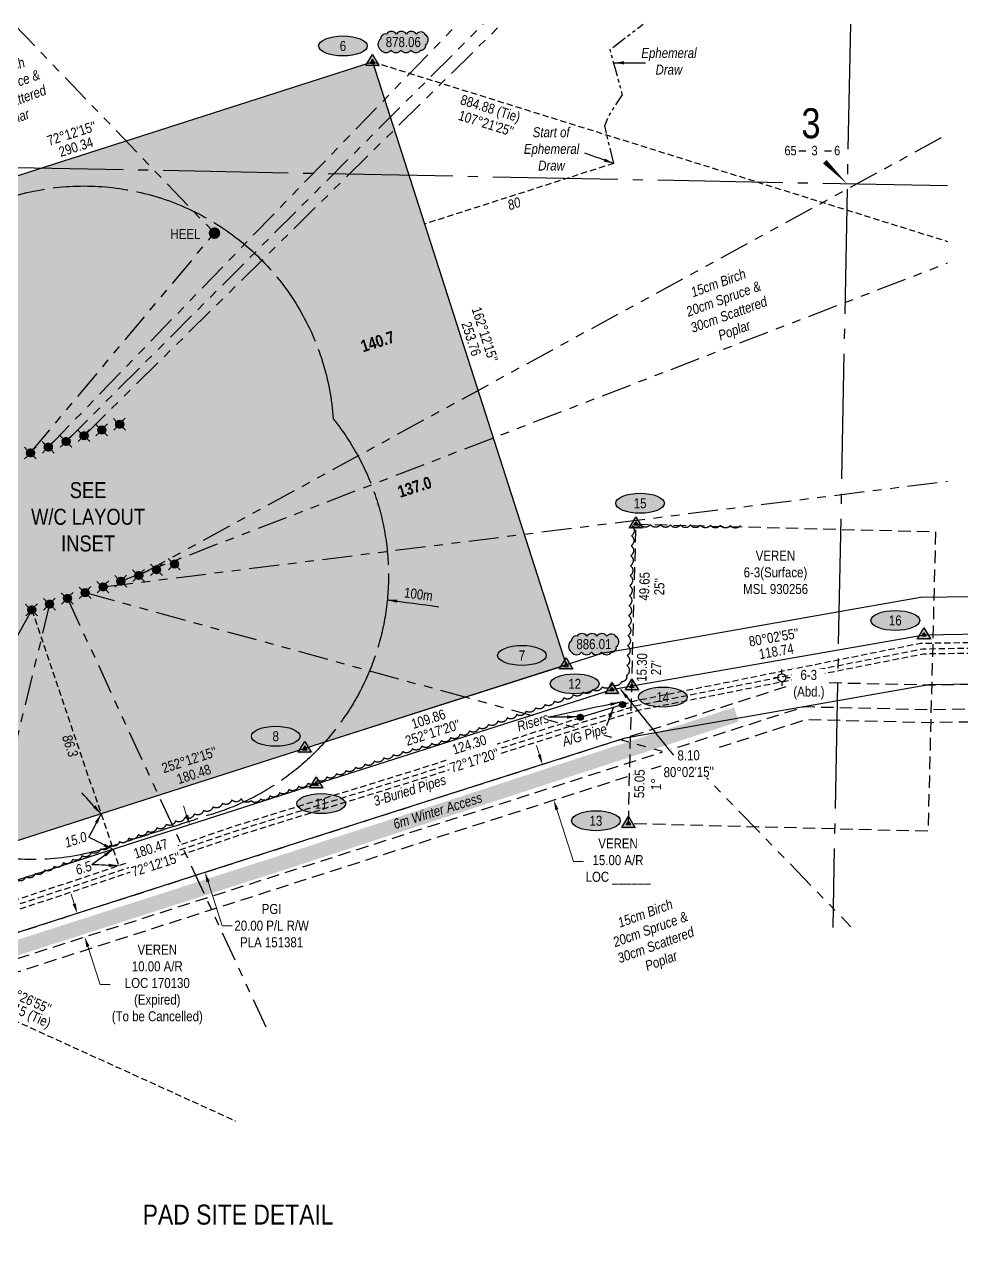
# Model space of a CAD drawing. Extents: x 408473 to 428843, y 6046006 to 6059852.
# Drawn here: x 419131 to 420069, y 6050542 to 6051756 of the extents above; entities that cross this region are included whole.
import ezdxf
from ezdxf.enums import TextEntityAlignment as Align

# ---------------------------------------------------------------- set-up
doc = ezdxf.new("R2010")
doc.units = 0
doc.header["$LTSCALE"] = 5
doc.header["$PDSIZE"] = 0.5
for name, pattern in [('0', [1, 1, 0]), ('foc-ACCESSROAD', [3.75, 2.5, -1.25]), ('foc-BUFFER', [16.75, 15, -1.75]), ('foc-DRILLPATH', [14.75, 6, -1.75, 1.75, -1.75, 1.75, -1.75]), ('foc-QUARTERLINE', [33, 25, -3, 2, -3]), ('foc-TIELINE', [1.875, 1.25, -0.625]), ('foc-TOPO-ephemeral', [6.25, 3.125, -0.625, 0.625, -0.625, 0.625, -0.625]), ('UG_PIPE', [1.875, 1.25, -0.625])]:
    doc.linetypes.add(name, pattern=pattern)
doc.layers.get('Defpoints').update_dxf_attribs({"color": 9})
for name, color, linetype in [('10', 1, 'Continuous'), ('9', 3, 'Continuous'), ('AS-PIPE-AG', 44, 'Continuous'), ('AS-PIPE-UG', 44, 'UG_PIPE'), ('AS-PIPE-UG-T', 44, 'Continuous'), ('AS-ROADS', 254, 'Continuous'), ('AS-SYMBOL', 7, 'Continuous'), ('AUX-BUFFER', 7, 'foc-BUFFER'), ('C-AR', 13, 'foc-ACCESSROAD'), ('C-WS', 13, 'foc-ACCESSROAD'), ('DETAIL-T', 7, 'Continuous'), ('F-RW', 190, 'Continuous'), ('F-WS-S', 190, 'Continuous'), ('L-BD', 7, 'Continuous'), ('L-BD1', 253, 'Continuous'), ('L-MON', 1, 'Continuous'), ('L-SECLBL', 7, 'Continuous'), ('L-SECQ', 8, 'foc-QUARTERLINE'), ('L-TIE', 7, 'foc-TIELINE'), ('P-ELEVATION', 7, 'Continuous'), ('P-PDRILLPATH', 12, 'foc-DRILLPATH'), ('P-PROPOSED', 10, 'Continuous'), ('P-PROPOSED-H', 21, 'Continuous'), ('T-BUSH', 110, '0'), ('T-BUSH-T', 110, 'Continuous'), ('T-DRAW', 143, 'foc-TOPO-ephemeral'), ('T-TIE', 201, 'foc-TIELINE'), ('T-WATER-T', 170, 'Continuous')]:
    doc.layers.add(name, color=color, linetype=linetype)
for name, color, linetype, lineweight in [('C-AR-T', 13, 'Continuous', 9), ('C-WS-T', 13, 'Continuous', 9), ('F-RW-T', 190, 'Continuous', 9), ('T-TEXT', 48, 'Continuous', 18), ('T-TIE-T', 201, 'Continuous', 18)]:
    doc.layers.add(name, color=color, linetype=linetype, lineweight=lineweight)
doc.styles.add('80', font='ARIALN.TTF', dxfattribs={"height": 10})
doc.styles.add('80CG', font='ARIALN.TTF', dxfattribs={"height": 10})
doc.styles.add('80L', font='ARIALN.TTF', dxfattribs={"height": 10})
doc.styles.add('BOLD', font='ARIALNB.TTF')
doc.styles.add('SIMPLEX', font='ARIALN.TTF')
doc.dimstyles.new('CG2011', dxfattribs={"dimscale": 5, "dimtxt": 9, "dimasz": 2, "dimexe": 0.2, "dimexo": 0.0625, "dimgap": 0.5, "dimtad": 0, "dimtih": 1, "dimtoh": 1, "dimzin": 0, "dimdsep": 46, "dimtxsty": '80CG', "dimcen": 0.1, "dimse1": 1, "dimse2": 1, "dimclrd": 256, "dimclrt": 256, "dimaunit": 1, "dimadec": 4, "dimazin": 0, "dimtfac": 0.06, "dimtofl": 0, "dimtmove": 0, "dimatfit": 1, "dimfxl": 0.2, "dimtolj": 1, "dimtzin": 0, "dimlwd": -1, "dimarcsym": 0})
doc.dimstyles.new('Compass 5 000', dxfattribs={"dimscale": 5, "dimtxt": 9, "dimasz": 2, "dimexe": 0.2, "dimexo": 0.0625, "dimgap": 0.5, "dimtad": 0, "dimtih": 1, "dimtoh": 1, "dimzin": 0, "dimdsep": 46, "dimtxsty": '80CG', "dimcen": 0.1, "dimse1": 1, "dimse2": 1, "dimclrd": 256, "dimclrt": 256, "dimaunit": 1, "dimadec": 4, "dimazin": 0, "dimtfac": 0.06, "dimtofl": 0, "dimtmove": 0, "dimatfit": 1, "dimfxl": 0.2, "dimtolj": 1, "dimtzin": 0, "dimlwd": -1, "dimarcsym": 0})

# ---------------------------------------------------------------- blocks, each defined once
blk = doc.blocks.new('L-SECLBL')
at = {"layer": '9', "color": 7}
for p, q in [((-5.1, -27.8), (-12.3, -27.8)), ((20.7, -27.8), (13.5, -27.8))]:
    blk.add_line(p, q, dxfattribs=at)
at = {"layer": '10', "color": 2, "style": 'SIMPLEX'}
blk.add_attdef('SEC', text='', height=30, dxfattribs=at).set_placement((0, 0), align=Align.MIDDLE)
at = {"layer": '10', "color": 5, "style": '80L'}
blk.add_attdef('TWP', text='', height=9.5, dxfattribs=at).set_placement((-14.4, -27.4), align=Align.MIDDLE_RIGHT)
blk.add_attdef('RGE', text='', height=9.5, dxfattribs=at).set_placement((3.6, -27.4), align=Align.MIDDLE_CENTER)
blk.add_attdef('MER', text='', height=9.5, dxfattribs=at).set_placement((23.2, -27.4), align=Align.MIDDLE_LEFT)
blk = doc.blocks.new('*D67')
at = {"layer": 'C-AR-T', "transparency": 16777216}
for p, q in [((419180.7, 6050875.6), (419177.6, 6050885.1)), ((419194.4, 6050832.8), (419206.5, 6050794.9)), ((419206.5, 6050794.9), (419216.5, 6050794.9))]:
    blk.add_line(p, q, dxfattribs=at)
for points in [[(419182.2, 6050876.1), (419179.1, 6050875.1), (419183.7, 6050866.1)], [(419196, 6050833.3), (419192.8, 6050832.2), (419191.3, 6050842.3)]]:
    blk.add_solid(points, dxfattribs=at)
at = {"layer": 'Defpoints', "color": 0, "transparency": 16777216}
for p in [(419154.3, 6050856.7), (419191.3, 6050842.3), (419162, 6050832.9)]:
    blk.add_point(p, dxfattribs=at)
at = {"layer": 'C-AR-T', "transparency": 16777216, "insert": (419263.8, 6050794.9), "char_height": 10, "attachment_point": 5, "style": '80CG'}
blk.add_mtext('\\A1;VEREN\\P10.00 A/R\\PLOC 170130\\P(Expired)\\P(To be Cancelled)', dxfattribs=at)
blk = doc.blocks.new('*D66')
at = {"layer": 'Defpoints', "color": 0, "transparency": 16777216}
for p in [(419264.2, 6050944.4), (419311.5, 6050907.1), (419279.5, 6050896.8)]:
    blk.add_point(p, dxfattribs=at)
at = {"layer": 'F-RW-T', "transparency": 16777216}
for p, q in [((419293.2, 6050964.2), (419290.2, 6050973.7)), ((419314.6, 6050897.6), (419328.7, 6050853.7)), ((419328.7, 6050853.7), (419338.7, 6050853.7))]:
    blk.add_line(p, q, dxfattribs=at)
for points in [[(419294.8, 6050964.7), (419291.6, 6050963.7), (419296.3, 6050954.7)], [(419316.2, 6050898.1), (419313, 6050897.1), (419311.5, 6050907.1)]]:
    blk.add_solid(points, dxfattribs=at)
at = {"layer": 'F-RW-T', "transparency": 16777216, "insert": (419378.2, 6050853.7), "char_height": 10, "attachment_point": 5, "style": '80CG'}
blk.add_mtext('\\A1;PGI\\P20.00 P/L R/W\\PPLA 151381', dxfattribs=at)
blk = doc.blocks.new('riser')
h = blk.add_hatch(color=255)
h.dxf.hatch_style = 1
edge = h.paths.add_edge_path()
edge.add_arc((0, 0), 0.7, 0, 360)
blk.add_hatch(color=48).paths.add_polyline_path([(0.58, -0.15), (-0.58, -0.15, 0.774597)])
at = {"color": 48}
blk.add_line((-0.58, -0.15), (0.58, -0.15), dxfattribs=at)
blk.add_circle((0, 0), 0.6, dxfattribs=at)
blk = doc.blocks.new('TRIA')
blk.add_hatch(color=255).paths.add_polyline_path([(-0.04, 1.52), (-1.47, -0.87), (1.39, -0.87)])
blk = doc.blocks.new('Hybrid_EC')
at = {"color": 251}
for points in [[(-1.3, -0.74), (0, 1.42), (1.3, -0.74)], [(0.47, -0.26), (0, 0.53), (-0.47, -0.26)]]:
    blk.add_lwpolyline(points, close=True, dxfattribs=at)
at = {"layer": 'Defpoints'}
blk.add_circle((0, 0), 0.05, dxfattribs=at)
at = {"xscale": 1.2, "yscale": 1.2, "zscale": 1.2}
blk.add_blockref('TRIA', (0.05, 0.06), dxfattribs=at)
blk = doc.blocks.new('Hybrid_XC')
h = blk.add_hatch(color=251)
h.dxf.hatch_style = 1
h.paths.add_polyline_path([(-0.41, -0.24), (0, 0.45), (0.41, -0.24)])
at = {"color": 251}
for points in [[(-1.3, -0.74), (0, 1.42), (1.3, -0.74)], [(-0.41, -0.24), (0, 0.45), (0.41, -0.24)]]:
    blk.add_lwpolyline(points, close=True, dxfattribs=at)
at = {"color": 4}
blk.add_lwpolyline([(-0.41, -0.24), (0, 0.45), (0.41, -0.24)], close=True, dxfattribs=at)
at = {"layer": 'Defpoints'}
blk.add_circle((0, 0), 0.1, dxfattribs=at)
at = {"xscale": 1.2, "yscale": 1.2, "zscale": 1.2}
blk.add_blockref('TRIA', (0.05, 0.06), dxfattribs=at)
blk = doc.blocks.new('*U92')
at = {"layer": 'P-ELEVATION'}
h = blk.add_hatch(color=111, dxfattribs=at)
h.dxf.hatch_style = 1
edge = h.paths.add_edge_path()
edge.add_ellipse((0, 0), major_axis=(-24.4, 0), ratio=0.410256, start_angle=0, end_angle=360)
at = {"layer": 'P-ELEVATION', "color": 7, "flags": 128}
blk.add_lwpolyline([(0, 0, 12.5, 0, 0), (-12.4, -6.4, 0, 0, 0)], format="xyseb", dxfattribs=at)
at = {"layer": 'P-ELEVATION', "color": 7}
blk.add_ellipse((0, 0), major_axis=(-24.4, 0), ratio=0.410256, dxfattribs=at)
at = {"layer": 'P-ELEVATION', "style": '80'}
blk.add_attdef('ELEVATION', text='', height=10, dxfattribs=at).set_placement((0, 0), align=Align.MIDDLE_CENTER)
blk = doc.blocks.new('wa')
at = {"layer": 'P-ELEVATION'}
h = blk.add_hatch(color=111, dxfattribs=at)
h.dxf.hatch_style = 1
edge = h.paths.add_edge_path()
edge.add_arc((-17.4, -4.5), 6.1, 215, 325)
edge.add_arc((-7.4, -4.5), 6.1, 215, 325)
edge.add_arc((2.6, -4.5), 6.1, 215, 325)
edge.add_arc((12.7, -4.5), 6.1, 215, 325)
edge.add_arc((18.1, -3.7), 4.32, 263.4336, 373.4336)
edge.add_arc((18.8, 2.3), 6.1, 305, 415)
edge.add_arc((17.5, 4.4), 5.69, 30.6955, 140.6955)
edge.add_arc((8.1, 4.5), 6.1, 35, 145)
edge.add_arc((-1.9, 4.5), 6.1, 35, 145)
edge.add_arc((-11.9, 4.5), 6.1, 35, 145)
edge.add_arc((-18, 3.8), 4.33, 75.4261, 185.4261)
edge.add_arc((-18.4, -2.3), 6.96, 125, 235)
at = {"color": 240, "flags": 128}
blk.add_lwpolyline([(-22.4, -8, 0.520567), (-12.3, -8, 0.520567), (-2.4, -8, 0.520567), (7.6, -8, 0.520567), (17.6, -8, 0.520567), (22.4, -2.7, 0.520567), (22.4, 7.3, 0.520567), (13.1, 8, 0.520567), (3.1, 8, 0.520567), (-6.9, 8, 0.520567), (-16.9, 8, 0.520567), (-22.4, 3.4, 0.520567)], format="xyb", close=True, dxfattribs=at)
at = {"layer": 'P-ELEVATION', "color": 240, "flags": 128}
blk.add_lwpolyline([(0, 0, 12.5, 0, 0), (-12.4, -6.4, 0, 0, 0)], format="xyseb", dxfattribs=at)
at = {"layer": 'P-ELEVATION', "color": 240, "style": '80'}
blk.add_attdef('ELEVATION', text='', height=10, dxfattribs=at).set_placement((0, 0), align=Align.MIDDLE_CENTER)
blk = doc.blocks.new('*U126')
at = {"layer": 'P-ELEVATION'}
h = blk.add_hatch(color=111, dxfattribs=at)
h.dxf.hatch_style = 1
edge = h.paths.add_edge_path()
edge.add_arc((-17.4, -4.5), 6.1, 215, 325)
edge.add_arc((-7.4, -4.5), 6.1, 215, 325)
edge.add_arc((2.6, -4.5), 6.1, 215, 325)
edge.add_arc((12.7, -4.5), 6.1, 215, 325)
edge.add_arc((18.1, -3.7), 4.32, 263.4336, 373.4336)
edge.add_arc((18.8, 2.3), 6.1, 305, 415)
edge.add_arc((17.5, 4.4), 5.69, 30.6955, 140.6955)
edge.add_arc((8.1, 4.5), 6.1, 35, 145)
edge.add_arc((-1.9, 4.5), 6.1, 35, 145)
edge.add_arc((-11.9, 4.5), 6.1, 35, 145)
edge.add_arc((-18, 3.8), 4.33, 75.4261, 185.4261)
edge.add_arc((-18.4, -2.3), 6.96, 125, 235)
at = {"color": 240, "flags": 128}
blk.add_lwpolyline([(-22.4, -8, 0.520567), (-12.3, -8, 0.520567), (-2.4, -8, 0.520567), (7.6, -8, 0.520567), (17.6, -8, 0.520567), (22.4, -2.7, 0.520567), (22.4, 7.3, 0.520567), (13.1, 8, 0.520567), (3.1, 8, 0.520567), (-6.9, 8, 0.520567), (-16.9, 8, 0.520567), (-22.4, 3.4, 0.520567)], format="xyb", close=True, dxfattribs=at)
at = {"layer": 'P-ELEVATION', "color": 240, "flags": 128}
blk.add_lwpolyline([(0, 0, 12.5, 0, 0), (-19.7, -4.1, 0, 0, 0)], format="xyseb", dxfattribs=at)
at = {"layer": 'P-ELEVATION', "color": 240, "style": '80'}
blk.add_attdef('ELEVATION', text='', height=10, dxfattribs=at).set_placement((0, 0), align=Align.MIDDLE_CENTER)
blk = doc.blocks.new('GABD')
for p, q in [((-0.81, 0), (-1.62, 0)), ((0, 0.81), (0, 1.62)), ((1.62, 0), (0.81, 0)), ((0, -0.81), (0, -1.62))]:
    blk.add_line(p, q)
blk.add_circle((0, 0), 0.8)
blk = doc.blocks.new('*D90')
at = {"layer": 'C-AR-T', "transparency": 16777216}
for p, q in [((419646.1, 6051024.7), (419643.1, 6051034.2)), ((419663.6, 6050969.9), (419680.2, 6050917.9)), ((419680.2, 6050917.9), (419690.2, 6050917.9))]:
    blk.add_line(p, q, dxfattribs=at)
for points in [[(419647.7, 6051025.2), (419644.5, 6051024.2), (419649.2, 6051015.1)], [(419665.2, 6050970.4), (419662, 6050969.4), (419660.6, 6050979.4)]]:
    blk.add_solid(points, dxfattribs=at)
at = {"layer": 'Defpoints', "color": 0, "transparency": 16777216}
for p in [(419649.9, 6051015.4), (419660.6, 6050979.4), (419661.3, 6050979.7)]:
    blk.add_point(p, dxfattribs=at)
at = {"layer": 'C-AR-T', "transparency": 16777216, "insert": (419724.8, 6050917.9), "char_height": 10, "attachment_point": 5, "style": '80CG'}
blk.add_mtext('\\A1;VEREN\\P15.00 A/R\\PLOC ______', dxfattribs=at)
blk = doc.blocks.new('WC')
at = {"layer": 'L-MON'}
h = blk.add_hatch(color=255, dxfattribs=at)
h.dxf.hatch_style = 1
edge = h.paths.add_edge_path()
edge.add_arc((0, 0), 0.9, 0, 360)
at = {"layer": 'L-MON', "color": 240, "flags": 128}
for points in [[(-0.62, 0.5), (-1.23, 1.12)], [(0.52, 0.61), (1.13, 1.21)], [(-1.18, -1.18), (-0.56, -0.57)], [(1.16, -1.18), (0.56, -0.57)]]:
    blk.add_lwpolyline(points, dxfattribs=at)
at = {"layer": 'L-MON', "color": 240}
for radius in [0.8, 0.373]:
    blk.add_circle((0, 0), radius, dxfattribs=at)
blk = doc.blocks.new('plbh')
at = {"layer": 'L-MON'}
h = blk.add_hatch(color=255, dxfattribs=at)
h.dxf.hatch_style = 1
edge = h.paths.add_edge_path()
edge.add_arc((0, 0), 1.16, 0, 360)
h = blk.add_hatch(color=256, dxfattribs=at)
h.dxf.hatch_style = 1
h.paths.add_polyline_path([(0.96, 0, 1), (-0.96, 0, 1)])
h.paths.add_polyline_path([(0.91, 0, 1), (-0.91, 0, 1)], flags=16)
h.paths.add_polyline_path([(0.45, 0, -1), (-0.45, 0, -1)], flags=0)
h = blk.add_hatch(color=256, dxfattribs=at)
h.dxf.hatch_style = 1
h.paths.add_polyline_path([(0.45, 0, 1), (-0.45, 0, 1)])
h.paths.add_polyline_path([(0.4, 0, 1), (-0.4, 0, 1)], flags=16)
at = {"layer": 'L-MON', "color": 240}
for radius in [0.96, 0.91, 0.45, 0.4]:
    blk.add_circle((0, 0), radius, dxfattribs=at)
blk = doc.blocks.new('ICP_text')
at = {"color": 14, "insert": (-10.8, -0.5), "char_height": 10, "attachment_point": 5, "style": '80L', "bg_fill": 1, "box_fill_scale": 1.15, "bg_fill_color": 255, "bg_fill_transparency": 0}
blk.add_mtext_dynamic_manual_height_columns('HEEL', width=19.07, gutter_width=47.5, heights=[0], dxfattribs=at)

msp = doc.modelspace()

# ---------------------------------------------------------------- hatches: boundary and pattern name
at = {"layer": 'P-PROPOSED-H'}
h = msp.add_hatch(color=256, dxfattribs=at)
h.dxf.hatch_style = 1
h.paths.add_polyline_path([(418788.278, 6051496.568), (419479.084, 6051718.312), (419672.891, 6051114.538), (419411.379, 6051031.02), (418981.961, 6050893.18)])

# ---------------------------------------------------------------- linework, layer by layer
at = {"layer": 'AS-PIPE-AG', "flags": 128}
msp.add_lwpolyline([(419687.151, 6051062.307), (419687.151, 6051062.307), (419729.368, 6051075.004), (419729.368, 6051075.004)], dxfattribs=at)
at = {"layer": 'AS-PIPE-UG', "flags": 128}
for points in [[(420108.197, 6051131.682), (420029.814, 6051130.503), (419743.733, 6051073.88), (419688.828, 6051056.998), (419518.635, 6051002.991, -0.00172683), (419518.602, 6051002.98), (419348.945, 6050950.43), (419180.778, 6050893.416, -0.00229955), (419180.735, 6050893.402), (418992.615, 6050831.547, -0.00387036), (418992.541, 6050831.523), (418813.28, 6050775.641), (418605.655, 6050710.01), (418515.912, 6050681.219), (418479.558, 6050668.686), (418460.568, 6050661.844), (418426.851, 6050649.196), (418397.244, 6050636.779), (418374.212, 6050625.888), (418348.506, 6050612.394), (418321.506, 6050597.244)], [(420108.272, 6051126.684), (420030.341, 6051125.512), (419744.956, 6051069.027), (419690.339, 6051052.235), (419520.147, 6050998.227, -0.00172683), (419520.081, 6050998.206), (419350.487, 6050945.676), (419182.383, 6050888.683, -0.00229955), (419182.296, 6050888.654), (418994.176, 6050826.799, -0.00387036), (418994.028, 6050826.752), (418814.777, 6050770.873), (418607.172, 6050705.248), (418517.49, 6050676.477), (418481.219, 6050663.972), (418462.293, 6050657.153), (418428.696, 6050644.55), (418399.28, 6050632.213), (418376.442, 6050621.415), (418350.891, 6050608.002), (418323.952, 6050592.886)]]:
    msp.add_lwpolyline(points, format="xyb", dxfattribs=at)
for points in [[(419729.368, 6051075.004), (419741.451, 6051078.786), (420027.301, 6051136.406), (420107.318, 6051137.607)], [(419687.316, 6051061.762), (419687.316, 6051061.762), (419517.123, 6051007.754), (419517.123, 6051007.754), (419347.403, 6050955.184), (419347.403, 6050955.184), (419179.173, 6050898.149), (419179.173, 6050898.149), (418991.053, 6050836.294), (418991.053, 6050836.294), (418811.783, 6050780.409), (418811.783, 6050780.409), (418604.138, 6050714.772), (418604.138, 6050714.772), (418514.333, 6050685.962), (418514.333, 6050685.962), (418477.896, 6050673.399), (418477.896, 6050673.399), (418458.843, 6050666.534), (418458.843, 6050666.534), (418425.006, 6050653.842), (418425.006, 6050653.842), (418395.208, 6050641.344), (418395.208, 6050641.344), (418371.981, 6050630.362), (418371.981, 6050630.362), (418346.121, 6050616.787), (418346.121, 6050616.787), (418319.061, 6050601.603)]]:
    msp.add_lwpolyline(points, dxfattribs=at)
at = {"layer": 'AS-ROADS', "const_width": 15, "flags": 128}
msp.add_lwpolyline([(419843.238, 6051065.067), (419843.238, 6051065.067), (419389.523, 6050917.022), (419389.523, 6050917.022), (419140.408, 6050837.024), (419140.408, 6050837.024), (418483.126, 6050628.132), (418483.126, 6050628.132), (418412.733, 6050603.134), (418412.733, 6050603.134), (418340.809, 6050565.73)], dxfattribs=at)
at = {"layer": 'AUX-BUFFER', "color": 251, "linetype": 'foc-BUFFER', "flags": 128}
msp.add_lwpolyline([(419439.802, 6051360.975, -0.17122655), (419495.122, 6051204.171, -0.33630821), (419312.63, 6050963.542, -0.0187566), (419294.785, 6050957.814, -0.0187566), (419276.941, 6050952.086, -0.0187566), (419259.096, 6050946.358, -0.0187566), (419241.251, 6050940.63, -0.0187566), (419223.406, 6050934.901, -0.52026391), (418888.273, 6051169.803, -0.01428153), (418888.68, 6051184.069, -0.13926257), (418851.37, 6051315.426, -0.33630821), (419033.862, 6051556.055, -0.0187566), (419051.707, 6051561.783, -0.0187566), (419069.552, 6051567.512, -0.0187566), (419087.397, 6051573.24, -0.0187566), (419105.242, 6051578.968, -0.49893864)], format="xyb", close=True, dxfattribs=at)
at = {"layer": 'C-AR', "flags": 128}
for points in [[(418335.506, 6050574.478), (418403.679, 6050615.809), (418983.636, 6050801.861), (419438.048, 6050947.724), (419730.689, 6051041.183), (419907.596, 6051097.681), (420035.669, 6051094.695), (420108.758, 6051095.796)], [(420109.134, 6051070.809), (420035.566, 6051069.702), (419911.205, 6051072.601), (419738.291, 6051017.379), (419445.668, 6050923.925), (418991.274, 6050778.068), (418414.116, 6050592.914), (418348.461, 6050553.109)], [(419808.382, 6051026.647), (419913.009, 6051060.061), (420035.514, 6051057.205), (420109.322, 6051058.316)], [(418354.938, 6050542.425), (418419.335, 6050581.466), (418995.087, 6050766.17), (419449.478, 6050912.026), (419742.092, 6051005.476), (419768.088, 6051013.779)]]:
    msp.add_lwpolyline(points, dxfattribs=at)
at = {"layer": 'C-WS', "flags": 128}
msp.add_lwpolyline([(419742.758, 6051255.572), (420042.508, 6051247.947), (420034.908, 6050948.172), (419735.133, 6050955.797)], close=True, dxfattribs=at)
at = {"layer": 'F-RW', "flags": 128}
for points in [[(420107.441, 6051183.247), (420027.401, 6051182.042), (419732.156, 6051130.241), (419709.723, 6051126.301), (419411.379, 6051031.02), (418956.905, 6050885.138), (418367.149, 6050695.942), (418290.163, 6050649.268)], [(420108.005, 6051145.768), (420030.945, 6051144.608), (419738.633, 6051093.322), (419718.708, 6051089.822), (419422.808, 6050995.322), (418968.362, 6050849.448), (418382.805, 6050661.599), (418309.596, 6050617.215)], [(420108.005, 6051145.768), (420030.945, 6051144.608), (419738.633, 6051093.322), (419718.708, 6051089.822), (419422.808, 6050995.322), (418968.362, 6050849.448), (418382.805, 6050661.599), (418309.596, 6050617.215)], [(420108.758, 6051095.796), (420035.669, 6051094.695), (419747.27, 6051044.096), (419730.689, 6051041.183), (419438.048, 6050947.724), (418983.636, 6050801.861), (418403.679, 6050615.809), (418335.506, 6050574.478)]]:
    msp.add_lwpolyline(points, dxfattribs=at)
at = {"layer": 'L-SECLBL', "flags": 128}
msp.add_lwpolyline([(419954.144, 6051595.935, 0, 4.998, 0), (419931.737, 6051618.229, 0, 0, 0)], format="xyseb", dxfattribs=at)
at = {"layer": 'L-SECQ', "flags": 128}
for points in [[(419957.25, 6051755.813), (419939.691, 6050852.047)], [(420054.559, 6051593.966), (418546.733, 6051623.532)]]:
    msp.add_lwpolyline(points, dxfattribs=at)
at = {"layer": 'L-TIE'}
msp.add_line((419008.692, 6050809.904), (419342.004, 6050658.366), dxfattribs=at)
at = {"layer": 'L-TIE', "flags": 128}
msp.add_lwpolyline([(419479.084, 6051718.312), (420054.559, 6051538.441)], dxfattribs=at)
at = {"layer": 'P-PDRILLPATH'}
for p, q in [((419120.419, 6051755.813), (419321.036, 6051546.781)), ((419154.795, 6051332.61), (419564.087, 6051755.813)), ((419172.64, 6051338.339), (419589.876, 6051755.813)), ((419190.485, 6051344.067), (419608.03, 6051755.813)), ((419245.232, 6051204.171), (420054.559, 6051645.67)), ((419136.95, 6051326.882), (419321.036, 6051546.781)), ((419227.387, 6051198.443), (420054.559, 6051516.934)), ((419209.542, 6051192.715), (420054.559, 6051298.56)), ((419173.852, 6051181.259), (419375.238, 6050746.258)), ((419191.697, 6051186.987), (419794.314, 6051021.392)), ((419138.162, 6051169.803), (418903.639, 6050746.258)), ((419156.007, 6051175.531), (419051.672, 6050746.258)), ((419794.314, 6051021.392), (419957.803, 6050852.734))]:
    msp.add_line(p, q, dxfattribs=at)
at = {"layer": 'T-BUSH', "flags": 128}
msp.add_lwpolyline([(419847.255, 6051254.218, -0.52056705), (419837.26, 6051254.316, -0.52056705), (419827.265, 6051254.414, -0.52056705), (419817.27, 6051254.512, -0.52056705), (419807.275, 6051254.61, -0.52056705), (419797.28, 6051254.707, -0.52056705), (419787.285, 6051254.805, -0.52056705), (419777.29, 6051254.903, -0.52056705), (419767.294, 6051255.001, -0.52056705), (419757.299, 6051255.099, -0.52056705), (419747.304, 6051255.197, -0.52056705), (419738.622, 6051253.921, -0.52056705), (419738.268, 6051243.932, -0.52056705), (419737.913, 6051233.942, -0.52056705), (419737.559, 6051223.953, -0.52056705), (419737.204, 6051213.964, -0.52056705), (419736.85, 6051203.975, -0.52056705), (419736.495, 6051193.985, -0.52056705), (419736.141, 6051183.996, -0.52056705), (419735.787, 6051174.007, -0.52056705), (419735.432, 6051164.017, -0.52056705), (419735.078, 6051154.028, -0.52056705), (419734.723, 6051144.039, -0.52056705), (419734.369, 6051134.049, -0.52056705), (419734.014, 6051124.06, -0.52056705), (419733.66, 6051114.071, -0.52056705), (419733.305, 6051104.081, -0.52056705), (419728.244, 6051097.842, -0.52056705), (419718.587, 6051095.263, -0.52056705), (419708.93, 6051092.684, -0.52056705), (419699.273, 6051090.105, -0.52056705), (419689.615, 6051087.526, -0.52056705), (419679.958, 6051084.947, -0.52056705), (419670.523, 6051081.648, -0.52056705), (419661.089, 6051078.344, -0.52056705), (419651.656, 6051075.039, -0.52056705), (419642.222, 6051071.735, -0.52056705), (419632.789, 6051068.431, -0.52056705), (419623.355, 6051065.126, -0.52056705), (419613.921, 6051061.822, -0.52056705), (419604.488, 6051058.518, -0.52056705), (419595.054, 6051055.213, -0.52056705), (419585.62, 6051051.909, -0.52056705), (419576.187, 6051048.605, -0.52056705), (419566.753, 6051045.3, -0.52056705), (419557.319, 6051041.996, -0.52056705), (419547.858, 6051038.781, -0.52056705), (419538.222, 6051036.123, -0.52056705), (419528.587, 6051033.464, -0.52056705), (419518.951, 6051030.805, -0.52056705), (419509.347, 6051028.043, -0.52056705), (419499.869, 6051024.869, -0.52056705), (419490.391, 6051021.695, -0.52056705), (419480.912, 6051018.521, -0.52056705), (419471.434, 6051015.347, -0.52056705), (419461.956, 6051012.173, -0.52056705), (419452.478, 6051008.999, -0.52056705), (419442.999, 6051005.825, -0.52056705), (419433.521, 6051002.651, -0.52056705), (419424.043, 6050999.478, -0.52056705), (419414.564, 6050996.304, -0.52056705), (419405.086, 6050993.13, -0.52056705), (419395.608, 6050989.956, -0.52056705), (419386.129, 6050986.782, -0.52056705), (419376.651, 6050983.608, -0.52056705), (419367.173, 6050980.434, -0.52056705), (419357.603, 6050978.813, -0.52056705), (419347.818, 6050980.854, -0.52056705), (419338.281, 6050979.627, -0.52056705), (419328.915, 6050976.135, -0.52056705), (419319.549, 6050972.642, -0.52056705), (419310.184, 6050969.15, -0.52056705), (419300.818, 6050965.657, -0.52056705), (419291.453, 6050962.165, -0.52056705), (419282.087, 6050958.672, -0.52056705), (419272.721, 6050955.18, -0.52056705), (419263.356, 6050951.687, -0.52056705), (419253.99, 6050948.195, -0.52056705), (419244.625, 6050944.702, -0.52056705), (419235.259, 6050941.21, -0.52056705), (419225.893, 6050937.717, -0.52056705), (419216.528, 6050934.225, -0.52056705), (419207.162, 6050930.732, -0.52056705), (419197.797, 6050927.24, -0.52056705), (419188.431, 6050923.747, -0.52056705), (419179.065, 6050920.255, -0.52056705), (419169.714, 6050916.724, -0.52056705), (419160.385, 6050913.135, -0.52056705), (419151.056, 6050909.546, -0.52056705), (419141.727, 6050905.957, -0.52056705), (419132.273, 6050902.734, -0.52056705), (419122.698, 6050899.864, -0.52056705), (419113.123, 6050896.995, -0.52056705), (419103.549, 6050894.126, -0.52056705), (419093.974, 6050891.256, -0.52056705), (419084.399, 6050888.387, -0.52056705), (419074.824, 6050885.517, -0.52056705), (419065.249, 6050882.648, -0.52056705), (419055.674, 6050879.779, -0.52056705), (419046.099, 6050876.909, -0.52056705), (419036.524, 6050874.04, -0.52056705), (419026.949, 6050871.17, -0.52056705), (419017.375, 6050868.301, -0.52056705), (419007.8, 6050865.432, -0.52056705), (418998.225, 6050862.562, -0.52056705), (418988.65, 6050859.693, -0.52056705), (418979.097, 6050856.753, -0.52056705), (418969.557, 6050853.767, -0.52056705), (418960.018, 6050850.781, -0.52056705), (418950.479, 6050847.795, -0.52056705), (418940.94, 6050844.809, -0.52056705), (418931.401, 6050841.823, -0.52056705), (418921.861, 6050838.838, -0.52056705), (418912.322, 6050835.852, -0.52056705), (418902.783, 6050832.866, -0.52056705), (418893.244, 6050829.88, -0.52056705), (418883.704, 6050826.894, -0.52056705), (418874.165, 6050823.908, -0.52056705), (418864.626, 6050820.923, -0.52056705), (418855.087, 6050817.937, -0.52056705), (418845.548, 6050814.951, -0.52056705), (418836.008, 6050811.965, -0.52056705), (418826.469, 6050808.979, -0.52056705), (418816.93, 6050805.993, -0.52056705), (418807.391, 6050803.008, -0.52056705), (418797.87, 6050799.964, -0.52056705), (418788.356, 6050796.897, -0.52056705), (418778.843, 6050793.83, -0.52056705), (418769.33, 6050790.763, -0.52056705), (418759.816, 6050787.695, -0.52056705), (418750.303, 6050784.628, -0.52056705), (418740.79, 6050781.561, -0.52056705), (418731.276, 6050778.494, -0.52056705), (418721.763, 6050775.427, -0.52056705), (418712.249, 6050772.359, -0.52056705), (418702.736, 6050769.292, -0.52056705), (418693.223, 6050766.225, -0.52056705), (418683.709, 6050763.158, -0.52056705), (418674.196, 6050760.091, -0.52056705), (418664.683, 6050757.023, -0.52056705), (418655.169, 6050753.956, -0.52056705), (418645.656, 6050750.889, -0.52056705), (418636.142, 6050747.822, -0.52056705), (418626.629, 6050744.755, -0.52056705), (418617.116, 6050741.687, -0.52056705), (418607.602, 6050738.62, -0.52056705), (418598.089, 6050735.553, -0.52056705), (418588.606, 6050732.394, -0.52056705), (418579.127, 6050729.22, -0.52056705), (418569.649, 6050726.047, -0.52056705), (418560.171, 6050722.873, -0.52056705), (418550.692, 6050719.7, -0.52056705), (418541.214, 6050716.526, -0.52056705), (418531.735, 6050713.353, -0.52056705), (418522.257, 6050710.179, -0.52056705), (418512.778, 6050707.005, -0.52056705), (418503.3, 6050703.833, -0.52056705), (418493.82, 6050700.662, -0.52056705), (418484.341, 6050697.491, -0.52056705), (418474.862, 6050694.32, -0.52056705), (418465.382, 6050691.15, -0.52056705), (418455.903, 6050687.979, -0.52056705), (418446.424, 6050684.808, -0.52056705), (418436.944, 6050681.637, -0.52056705), (418427.465, 6050678.466, -0.52056705), (418417.986, 6050675.296, -0.52056705), (418408.506, 6050672.125, -0.52056705), (418399.027, 6050668.954, -0.52056705), (418389.548, 6050665.783, -0.52056705), (418380.068, 6050662.613, -0.52056705), (418370.589, 6050659.442, -0.52056705), (418361.609, 6050655.154, -0.52056705), (418352.929, 6050650.197, -0.52056705), (418344.249, 6050645.241, -0.52056705), (418335.569, 6050640.285, -0.52056705), (418326.911, 6050635.291, -0.52056705), (418318.482, 6050629.919, -0.52056705), (418310.052, 6050624.548, -0.21235801), (418307.841, 6050620.109, -0.21235801)], format="xyb", dxfattribs=at)
at = {"layer": 'T-DRAW', "flags": 128}
msp.add_lwpolyline([(419720.446, 6051616.575), (419711.442, 6051654.049), (419716.227, 6051665.292), (419729.256, 6051685.185), (419716.793, 6051730.537), (419749.852, 6051755.813)], dxfattribs=at)
at = {"layer": 'T-TIE', "flags": 128}
msp.add_lwpolyline([(419720.446, 6051616.575), (419531.236, 6051555.84)], dxfattribs=at)

# ---------------------------------------------------------------- block references
at = {"xscale": 0.9995596, "yscale": 0.9995596, "zscale": 4.997797999999983}
for p, values in [((419449.535, 6051734.066), {'ELEVATION': '6'}), ((419746.879, 6051276.427), {'ELEVATION': '15'}), ((420002.223, 6051159.153), {'ELEVATION': '16'}), ((419628.668, 6051124.191), {'ELEVATION': '7'}), ((419681.451, 6051095.753), {'ELEVATION': '12'}), ((419769.621, 6051082.462), {'ELEVATION': '14'}), ((419382.32, 6051043.275), {'ELEVATION': '8'}), ((419427.747, 6050975.863), {'ELEVATION': '11'}), ((419702.685, 6050958.716), {'ELEVATION': '13'})]:
    msp.add_blockref('*U92', p, dxfattribs=at).add_auto_attribs(values)
at = {"xscale": 0.9995596, "yscale": 0.9995596, "zscale": 0.9995596}
msp.add_blockref('ICP_text', (419302.767, 6051546.46), dxfattribs=at)
at = {"layer": 'AS-SYMBOL', "xscale": 4.997797999999983, "yscale": 4.997797999999983, "zscale": 4.997797999999983}
msp.add_blockref('riser', (419729.368, 6051075.004), dxfattribs=at)
at = {"layer": 'F-WS-S', "xscale": 4.997797999999986, "yscale": 4.997797999999986, "zscale": 4.997797999999986}
msp.add_blockref('GABD', (419888.833, 6051101.872), dxfattribs=at)
at = {"layer": 'L-BD', "xscale": 0.9995596, "yscale": 0.9995596, "zscale": 0.9995596}
for name, p, values in [('wa', (419509.928, 6051738), {'ELEVATION': '878.06'}), ('*U126', (419700.651, 6051135.482), {'ELEVATION': '886.01'})]:
    msp.add_blockref(name, p, dxfattribs=at).add_auto_attribs(values)
at = {"layer": 'L-MON'}
for name, p, xscale, yscale, zscale in [('Hybrid_EC', (419479.084, 6051718.312), 4.997797999999983, 4.997797999999983, 4.997797999999983), ('plbh', (419321.036, 6051546.781), 4.997797999999994, 4.997797999999994, 4.997797999999994), ('WC', (419226.175, 6051355.523), 4.997797999999999, 4.997797999999999, 4.997797999999999), ('WC', (419190.485, 6051344.067), 4.997797999999993, 4.997797999999993, 4.997797999999993), ('WC', (419208.33, 6051349.795), 4.997797999999994, 4.997797999999994, 4.997797999999994), ('WC', (419154.795, 6051332.61), 4.997797999999993, 4.997797999999993, 4.997797999999993), ('WC', (419172.64, 6051338.339), 4.997797999999993, 4.997797999999993, 4.997797999999993), ('WC', (419136.95, 6051326.882), 4.997797999999993, 4.997797999999993, 4.997797999999993), ('Hybrid_XC', (419742.758, 6051255.572), 4.997797999999983, 4.997797999999983, 4.997797999999983), ('WC', (419263.077, 6051209.899), 4.997797999999999, 4.997797999999999, 4.997797999999999), ('WC', (419280.922, 6051215.627), 4.997797999999999, 4.997797999999999, 4.997797999999999), ('WC', (419227.387, 6051198.443), 4.997797999999993, 4.997797999999993, 4.997797999999993), ('WC', (419245.232, 6051204.171), 4.997797999999993, 4.997797999999993, 4.997797999999993), ('WC', (419191.697, 6051186.987), 4.997797999999993, 4.997797999999993, 4.997797999999993), ('WC', (419209.542, 6051192.715), 4.997797999999993, 4.997797999999993, 4.997797999999993), ('WC', (419156.007, 6051175.531), 4.997797999999993, 4.997797999999993, 4.997797999999993), ('WC', (419173.852, 6051181.259), 4.997797999999993, 4.997797999999993, 4.997797999999993), ('WC', (419138.162, 6051169.803), 4.997797999999993, 4.997797999999993, 4.997797999999993), ('Hybrid_XC', (420030.883, 6051144.597), 4.997797999999983, 4.997797999999983, 4.997797999999983), ('Hybrid_EC', (419672.891, 6051114.538), 4.997797999999998, 4.997797999999998, 4.997797999999998), ('Hybrid_XC', (419718.708, 6051089.822), 4.997797999999983, 4.997797999999983, 4.997797999999983), ('Hybrid_XC', (419738.633, 6051093.322), 4.997797999999983, 4.997797999999983, 4.997797999999983), ('Hybrid_EC', (419411.379, 6051031.02), 4.997797999999983, 4.997797999999983, 4.997797999999983), ('Hybrid_XC', (419422.808, 6050995.322), 4.997797999999983, 4.997797999999983, 4.997797999999983), ('Hybrid_XC', (419735.133, 6050955.797), 4.997797999999983, 4.997797999999983, 4.997797999999983)]:
    msp.add_blockref(name, p, dxfattribs=dict(at, xscale=xscale, yscale=yscale, zscale=zscale))
at = {"layer": 'L-SECLBL', "xscale": 0.9995596, "yscale": 0.9995596, "zscale": 0.9995596}
msp.add_blockref('L-SECLBL', (419917.862, 6051656.749), dxfattribs=at).add_auto_attribs({'SEC': '3', 'TWP': '65', 'RGE': '3', 'MER': '6'})

# ---------------------------------------------------------------- texts
at = {"layer": 'AS-PIPE-UG-T', "insert": (419478.954, 6050982.837), "char_height": 9.9956, "attachment_point": 1, "rotation": 17.21013, "style": '80L'}
msp.add_mtext_dynamic_manual_height_columns('{\\fArial Narrow|b0|i1|c0|p34;3-Buried Pipes}', width=84.0903, gutter_width=49.978, heights=[0], dxfattribs=at)
at = {"layer": 'AUX-BUFFER', "insert": (419511.575, 6051192.242), "char_height": 9.9956, "attachment_point": 1, "rotation": 352.528051, "style": '80L'}
msp.add_mtext_dynamic_manual_height_columns('100m', width=6.84389, gutter_width=44.98, heights=[0], dxfattribs=at)
at = {"layer": 'C-WS-T', "insert": (419837.597, 6051228.974), "char_height": 9.9956, "attachment_point": 1, "style": '80L'}
msp.add_mtext_dynamic_manual_height_columns('\\pi24.961;VEREN\\P\\pi12.91;6-3(Surface)\\P\\pi12.405;MSL 930256', width=88.34966, gutter_width=49.978, heights=[0], dxfattribs=at)
at = {"layer": 'DETAIL-T', "color": 3, "attachment_point": 5, "style": '80CG'}
for s, insert, char_height, width in [('SEE\\PW/C LAYOUT\\PINSET', (419194.578, 6051262.798), 15.993, 145.04347), ('PAD SITE DETAIL', (419344.696, 6050564.444), 20, 223.85802)]:
    msp.add_mtext(s, dxfattribs=dict(at, insert=insert, char_height=char_height, width=width))
at = {"layer": 'L-BD', "style": '80L'}
for s, rotation, p in [('49.65', 88.543, (419751.174, 6051193.306)), ("25''", 88.543, (419766.162, 6051192.925)), ("80°02'55''", 9.9512, (419880.656, 6051142.342)), ('118.74', 9.9512, (419883.118, 6051128.312)), ('15.30', 88.5459, (419748.611, 6051112.194)), ("27'", 88.5459, (419762.851, 6051111.833)), ("294°26'55''", 335.7402, (419130.915, 6050781.584)), ('1275.15 (Tie)', 335.7402, (419125.062, 6050768.598))]:
    msp.add_text(s, height=9.9956, rotation=rotation, dxfattribs=at).set_placement(p, align=Align.MIDDLE)
at = {"layer": 'L-BD', "insert": (419568.89, 6051685.671), "char_height": 9.9956, "width": 61.144, "attachment_point": 1, "rotation": 342.642863, "line_spacing_factor": 0.933127, "style": '80L'}
msp.add_mtext("\\pi0.27839;884.88 (Tie) \\P\\pi3.0943;107°21'25''", dxfattribs=at)
at = {"layer": 'L-BD1', "style": '80L'}
for s, rotation, p in [("72°12'15''", 17.7962, (419178.06, 6051646.618)), ('290.34', 17.7962, (419182.414, 6051633.056)), ("162°12'15''", 287.7962, (419591.615, 6051445.412)), ('253.76', 287.7962, (419578.053, 6051441.058)), ('109.86', 17.7116, (419535.046, 6051060.547)), ("252°17'20''", 17.7116, (419539.38, 6051046.978)), ("252°12'15''", 17.7962, (419295.802, 6051019.676)), ('180.48', 17.7962, (419300.384, 6051005.4))]:
    msp.add_text(s, height=9.9956, rotation=rotation, dxfattribs=at).set_placement(p, align=Align.MIDDLE)
at = {"layer": 'L-BD1', "color": 3, "style": 'BOLD'}
for s, p in [('140.7', (419484.279, 6051438.353)), ('137.0', (419521.3, 6051292.768))]:
    msp.add_text(s, height=11.9947, rotation=17.7116, dxfattribs=at).set_placement(p, align=Align.MIDDLE)
at = {"layer": 'T-BUSH-T', "char_height": 9.9956, "attachment_point": 1, "rotation": 20, "style": '80L'}
for insert in [(419059.306, 6051697.632), (419780.683, 6051486.129), (419707.538, 6050855.248)]:
    msp.add_mtext_dynamic_manual_height_columns('\\pi16.833;{\\fArial Narrow|b0|i1|c0|p34;15cm Birch\\P\\pi5.7603;20cm Spruce &\\P\\pi4.4103;30cm Scattered \\P\\pi27.708;Poplar}', width=88.95576, gutter_width=49.978, heights=[0], dxfattribs=dict(at, insert=insert))
at = {"layer": 'T-TEXT', "insert": (419498.765, 6050959.853), "char_height": 9.9956, "attachment_point": 1, "rotation": 17.21013, "style": '80L'}
msp.add_mtext_dynamic_manual_height_columns('{\\fArial Narrow|b0|i1|c0|p34;6m Winter Access}', width=100.82884, gutter_width=49.978, heights=[0], dxfattribs=at)
at = {"layer": 'T-TIE-T', "char_height": 9.9956, "width": 17.46924, "attachment_point": 2, "style": '80L'}
for s, insert, rotation in [('{\\fArial Narrow|b0|i1|c0|p34;80}', (419619.285, 6051581.062), 17.796236), ('{\\fArial Narrow|b0|i1|c0|p34;86.3}', (419181.394, 6051035.357), 288.728195)]:
    msp.add_mtext(s, dxfattribs=dict(at, insert=insert, rotation=rotation))
at = {"layer": 'T-WATER-T', "char_height": 9.9956, "attachment_point": 1, "style": '80L'}
for s, insert in [('\\pi0.32612;{\\fArial Narrow|b0|i1|c0|p34;Ephemeral\\P\\pi14.587;Draw}', (419747.773, 6051732.068)), ('\\pi9.1797;{\\fArial Narrow|b0|i1|c0|p34;Start of\\P\\pi0.32612;Ephemeral\\P\\pi14.587;Draw}', (419630.278, 6051652.739))]:
    msp.add_mtext_dynamic_manual_height_columns(s, width=55.95529, gutter_width=49.978, heights=[0], dxfattribs=dict(at, insert=insert))

# ---------------------------------------------------------------- dimensions: what is measured, and where the dimension line sits
at = {"layer": 'C-AR-T'}
dim = msp.add_linear_dim(base=(419191.345, 6050842.28), p1=(419154.323, 6050856.664), p2=(419161.954, 6050832.859), angle=287.772794, text='VEREN\\P10.00 A/R\\PLOC 170130\\P(Expired)\\P(To be Cancelled)', dimstyle='Compass 5 000', dxfattribs=at)
dim.commit()
dim.dimension.update_dxf_attribs({"geometry": '*D67', "text_midpoint": (419263.85, 6050794.948), "dimtype": 161})

# ---------------------------------------------------------------- leaders
at = {"layer": 'AS-PIPE-UG-T', "path_type": 1}
msp.add_leader([(419720.201, 6051071.967), (419713.021, 6051053.212)], dimstyle='Compass 5 000', override={"dimgap": 0.5, "dimtad": 0}, dxfattribs=at)
at = {"layer": 'AUX-BUFFER', "path_type": 1}
msp.add_leader([(419493.925, 6051179.743), (419545.635, 6051172.961)], dimstyle='CG2011', override={"dimasz": 2, "dimgap": 0.5, "dimtad": 0}, dxfattribs=at)
at = {"layer": 'T-TIE-T', "path_type": 1}
msp.add_leader([(419207.53, 6050965.586), (419188.423, 6050986.538)], dimstyle='Compass 5 000', dxfattribs=at)
at = {"layer": 'T-WATER-T', "path_type": 1}
for points in [[(419720.798, 6051717.22), (419752.366, 6051717.22)], [(419720.446, 6051616.575), (419691.539, 6051626.774)]]:
    msp.add_leader(points, dimstyle='Compass 5 000', override={"dimgap": 0.5, "dimtad": 0}, dxfattribs=at)

# ---------------------------------------------------------------- next in the draw order: texts
at = {"layer": 'AS-PIPE-UG-T', "insert": (419667.996, 6051042.493), "char_height": 9.9956, "attachment_point": 1, "rotation": 17.21013, "style": '80L', "bg_fill": 3, "box_fill_scale": 1.1, "bg_fill_color": 256, "bg_fill_transparency": 0}
msp.add_mtext_dynamic_manual_height_columns('{\\fArial Narrow|b0|i1|c0|p34;A/G Pipe}', width=45.64606, gutter_width=49.978, heights=[0], dxfattribs=at)
at = {"layer": 'F-WS-S', "insert": (419899.843, 6051109.691), "char_height": 9.9956, "attachment_point": 1, "style": '80L', "bg_fill": 3, "box_fill_scale": 1.1, "bg_fill_color": 256, "bg_fill_transparency": 0}
msp.add_mtext_dynamic_manual_height_columns('\\pi7.4955;6-3\\P\\pi0.3943;(Abd.)', width=30.58448, gutter_width=49.978, heights=[0], dxfattribs=at)
at = {"layer": 'L-BD', "insert": (419741.224, 6050995.897), "char_height": 9.9956, "width": 24.87418, "attachment_point": 2, "rotation": 88.5421, "style": '80L', "bg_fill": 3, "box_fill_scale": 1.1, "bg_fill_color": 256, "bg_fill_transparency": 0}
msp.add_mtext('55.05\\P1° ', dxfattribs=at)

# ---------------------------------------------------------------- next in the draw order: linework, layer by layer
at = {"layer": 'P-PROPOSED', "flags": 128}
msp.add_lwpolyline([(418788.278, 6051496.568), (419479.084, 6051718.312), (419672.891, 6051114.538), (419411.379, 6051031.02), (418981.961, 6050893.18)], close=True, dxfattribs=at)

# ---------------------------------------------------------------- next in the draw order: block references
at = {"layer": 'AS-SYMBOL', "xscale": 4.997797999999983, "yscale": 4.997797999999983, "zscale": 4.997797999999983}
msp.add_blockref('riser', (419687.151, 6051062.307), dxfattribs=at)

# ---------------------------------------------------------------- next in the draw order: texts
at = {"layer": 'L-BD', "insert": (419795.371, 6051029.216), "char_height": 9.9956, "width": 50.47597, "attachment_point": 2, "rotation": 0.550337, "style": '80L', "bg_fill": 3, "box_fill_scale": 1.1, "bg_fill_color": 256, "bg_fill_transparency": 0}
msp.add_mtext("8.10 80°02'15''", dxfattribs=at)

# ---------------------------------------------------------------- next in the draw order: dimensions: what is measured, and where the dimension line sits
at = {"layer": 'C-AR-T'}
dim = msp.add_linear_dim(base=(419660.557, 6050979.437), p1=(419649.86, 6051015.369), p2=(419661.264, 6050979.663), angle=287.711644, text='VEREN\\P15.00 A/R\\PLOC ______', dimstyle='Compass 5 000', dxfattribs=at)
dim.commit()
dim.dimension.update_dxf_attribs({"geometry": '*D90', "text_midpoint": (419724.812, 6050917.904), "dimtype": 161})

# ---------------------------------------------------------------- next in the draw order: leaders
at = {"layer": 'T-TEXT', "path_type": 1}
for points in [[(419727.021, 6051077.29), (419654.927, 6051062.281)], [(419683.719, 6051062.706), (419654.927, 6051062.281)]]:
    msp.add_leader(points, dimstyle='Compass 5 000', override={"dimgap": 0.5, "dimtad": 0}, dxfattribs=at)

# ---------------------------------------------------------------- next in the draw order: texts
at = {"layer": 'L-BD', "char_height": 9.9956, "attachment_point": 2, "style": '80L', "bg_fill": 3, "box_fill_scale": 1.1, "bg_fill_color": 256, "bg_fill_transparency": 0}
for s, insert, width, rotation in [("124.30 72°17'20''", (419574.506, 6051039.702), 51.09745, 17.7116), ("180.47 72°12'15''", (419255.78, 6050935.607), 51.08912, 17.7962)]:
    msp.add_mtext(s, dxfattribs=dict(at, insert=insert, width=width, rotation=rotation))
at = {"layer": 'T-TEXT', "insert": (419622.631, 6051057.46), "char_height": 9.9956, "attachment_point": 1, "rotation": 17.21013, "style": '80L', "bg_fill": 3, "box_fill_scale": 1.1, "bg_fill_color": 256, "bg_fill_transparency": 0}
msp.add_mtext_dynamic_manual_height_columns('{\\fArial Narrow|b0|i1|c0|p34;Risers}', width=27.80944, gutter_width=49.978, heights=[0], dxfattribs=at)
at = {"layer": 'T-TIE-T', "char_height": 9.9956, "width": 17.46924, "attachment_point": 2, "rotation": 17.796236, "style": '80L', "bg_fill": 3, "box_fill_scale": 1.1, "bg_fill_color": 256, "bg_fill_transparency": 0}
for s, insert in [('{\\fArial Narrow|b0|i1|c0|p34;15.0}', (419180.601, 6050944.674)), ('{\\fArial Narrow|b0|i1|c0|p34;6.5}', (419188.438, 6050916.326))]:
    msp.add_mtext(s, dxfattribs=dict(at, insert=insert))

# ---------------------------------------------------------------- next in the draw order: leaders
at = {"layer": 'L-BD', "path_type": 1}
msp.add_leader([(419727.312, 6051090.194), (419780.373, 6051024.226)], dimstyle='Compass 5 000', override={"dimgap": 0.5, "dimtad": 0}, dxfattribs=at)

# ---------------------------------------------------------------- next in the draw order: linework, layer by layer
at = {"layer": 'T-TIE', "flags": 128}
msp.add_lwpolyline([(419138.281, 6051169.841), (419225.064, 6050913.867)], dxfattribs=at)

# ---------------------------------------------------------------- next in the draw order: dimensions: what is measured, and where the dimension line sits
at = {"layer": 'F-RW-T'}
dim = msp.add_linear_dim(base=(419311.541, 6050907.091), p1=(419264.226, 6050944.426), p2=(419279.487, 6050896.816), angle=287.772642, text='PGI\\P20.00 P/L R/W\\PPLA 151381', dimstyle='Compass 5 000', dxfattribs=at)
dim.commit()
dim.dimension.update_dxf_attribs({"geometry": '*D66', "text_midpoint": (419378.207, 6050853.661), "dimtype": 161})

# ---------------------------------------------------------------- next in the draw order: leaders
at = {"layer": 'T-TIE-T', "path_type": 1}
for points in [[(419207.53, 6050965.586), (419195.218, 6050942.263)], [(419219.567, 6050930.083), (419195.218, 6050942.263)], [(419219.567, 6050930.083), (419198.27, 6050914.739)], [(419225.112, 6050913.725), (419198.27, 6050914.739)]]:
    msp.add_leader(points, dimstyle='Compass 5 000', override={"dimgap": 0.5, "dimtad": 0}, dxfattribs=at)

doc.saveas('drawing.dxf')
